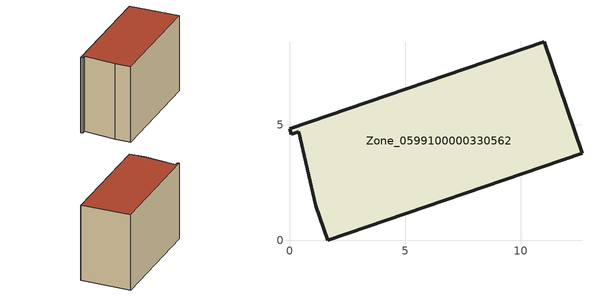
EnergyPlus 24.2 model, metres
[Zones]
Zone_0599100000330562
 floor ground (C_G): 1.13,1.51 0.4,4.7 0.08,4.59 0,4.82 11.02,8.6 12.64,3.77 1.65,0 z0
 wall outside (C_F): 0,4.82 0.08,4.59 0.4,4.7 1.13,1.51 1.65,0 12.64,3.77 11.02,8.6 0,4.82 z0:7.88
 roof outside (C_R): 0.4,4.7 1.13,1.51 1.65,0 12.64,3.77 11.02,8.6 0,4.82 0.08,4.59 z7.88
[BUILDING]
Pand.0599100000330562: North Axis=0; Terrain=City; Loads Convergence Tolerance Value=0.04; Temperature Convergence Tolerance Value=0.4; Solar Distribution=FullExterior; Maximum Number of Warmup Days=25; Minimum Number of Warmup Days=1
[Site:Location]
Rotterdam.The.Hague.AP_ZH_NLD Design_Conditions: Latitude=51.96; Longitude=4.45; Time Zone=1; Elevation=-4.5
[SITE:GROUNDTEMPERATURE:BUILDINGSURFACE]
18, 18, 18, 18, 18, 18, 18, 18, 18, 18, 18, 18
[MATERIAL] Thermal Absorptance=0.9; Solar Absorptance=0.7; Visible Absorptance=0.7
Name | Roughness | Thickness | Conductivity | Density | Specific Heat
G.TI.1975-1991 | MediumSmooth | 0.15 | 0.288461 | 540 | 1210
F.TI.1975-1991 | Rough | 0.3 | 0.230769 | 1920 | 840
R.TI.1975-1991 | MediumRough | 0.2 | 0.153846 | 1500 | 1000
[CONSTRUCTION]
C_G: G.TI.1975-1991
C_F: F.TI.1975-1991
C_R: R.TI.1975-1991
[ZONE]
Zone_0599100000330562: Type=1; Multiplier=1; Ceiling Height=Autocalculate; Volume=Autocalculate; Floor Area=autocalculate; Part of Total Floor Area=Yes
[ZONEINFILTRATION:DESIGNFLOWRATE]
Infil_Zone_0599100000330562: Zone or ZoneList or Space or SpaceList=Zone_0599100000330562; Schedule=AlwaysOn; Design Flow Rate Calculation Method=Flow/Area; Flow Rate per Floor Area=0.003; Constant Term Coefficient=1; Temperature Term Coefficient=0; Velocity Term Coefficient=0; Velocity Squared Term Coefficient=0
[HVACTEMPLATE:ZONE:IDEALLOADSAIRSYSTEM]
Zone_0599100000330562: Maximum Heating Supply Air Temperature=50; Minimum Cooling Supply Air Temperature=13; Maximum Heating Supply Air Humidity Ratio=0.0156; Minimum Cooling Supply Air Humidity Ratio=0.0077; Heating Limit=NoLimit; Cooling Limit=NoLimit; Dehumidification Control Type=ConstantSensibleHeatRatio; Cooling Sensible Heat Ratio=0.7; Dehumidification Setpoint=60; Humidification Control Type=None; Humidification Setpoint=30; Outdoor Air Method=None; Outdoor Air Flow Rate per Person=0.00944; Outdoor Air Flow Rate per Zone Floor Area=0; Outdoor Air Flow Rate per Zone=0; Demand Controlled Ventilation Type=None; Outdoor Air Economizer Type=NoEconomizer; Heat Recovery Type=None; Sensible Heat Recovery Effectiveness=0.7; Latent Heat Recovery Effectiveness=0.65
[ZONECONTROL:THERMOSTAT]
ThermostatControl_Zone_0599100000330562: Zone or ZoneList=Zone_0599100000330562; Control Type Schedule=DualSetpointControlType; Control 1=Thermostat_Zone_0599100000330562; Temperature Difference Between Cutout And Setpoint=0
[THERMOSTATSETPOINT:DUALSETPOINT]
Thermostat_Zone_0599100000330562: Heating Setpoint Temperature Schedule=HeatingSetpoint_Zone_0599100000330562; Cooling Setpoint Temperature Schedule=CoolingSetpoint_Zone_0599100000330562
[SCHEDULE:COMPACT]
HeatingSetpoint_Zone_0599100000330562: Through: 12/31, For: AllDays, Until: 24:00, 21
CoolingSetpoint_Zone_0599100000330562: Through: 12/31, For: AllDays, Until: 24:00, 24
DualSetpointControlType: Through: 12/31, For: AllDays, Until: 24:00, 4
AlwaysOn: Through: 12/31, For: AllDays, Until: 24:00, 1
